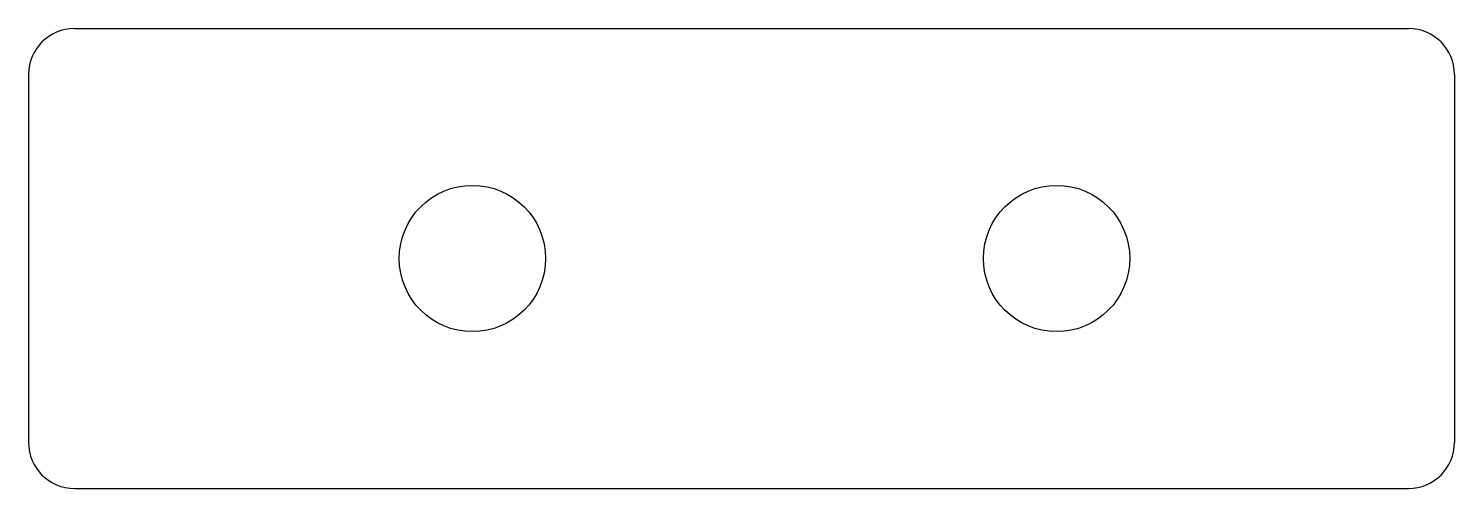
# Model space of a CAD drawing. Header units: millimetres. Extents: x -9.7 to 21.4, y -5 to 5.
import ezdxf

# ---------------------------------------------------------------- set-up
doc = ezdxf.new("R2010")
doc.units = ezdxf.units.MM

msp = doc.modelspace()

# ---------------------------------------------------------------- linework, layer by layer
at = {"color": 7, "linetype": 'Continuous', "lineweight": 25}
for p, q in [((-8.65, 5), (20.35, 5)), ((-9.65, 4), (-9.65, -4)), ((21.35, 4), (21.35, -4)), ((-8.65, -5), (20.35, -5))]:
    msp.add_line(p, q, dxfattribs=at)
for centre in [(0, 0), (12.7, 0)]:
    msp.add_circle(centre, 1.59, dxfattribs=at)
for centre, start, end in [((-8.65, 4), 90, 180), ((20.35, 4), 0, 90), ((-8.65, -4), 180, 270), ((20.35, -4), 270, 0)]:
    msp.add_arc(centre, 1, start, end, dxfattribs=at)

doc.saveas('drawing.dxf')
